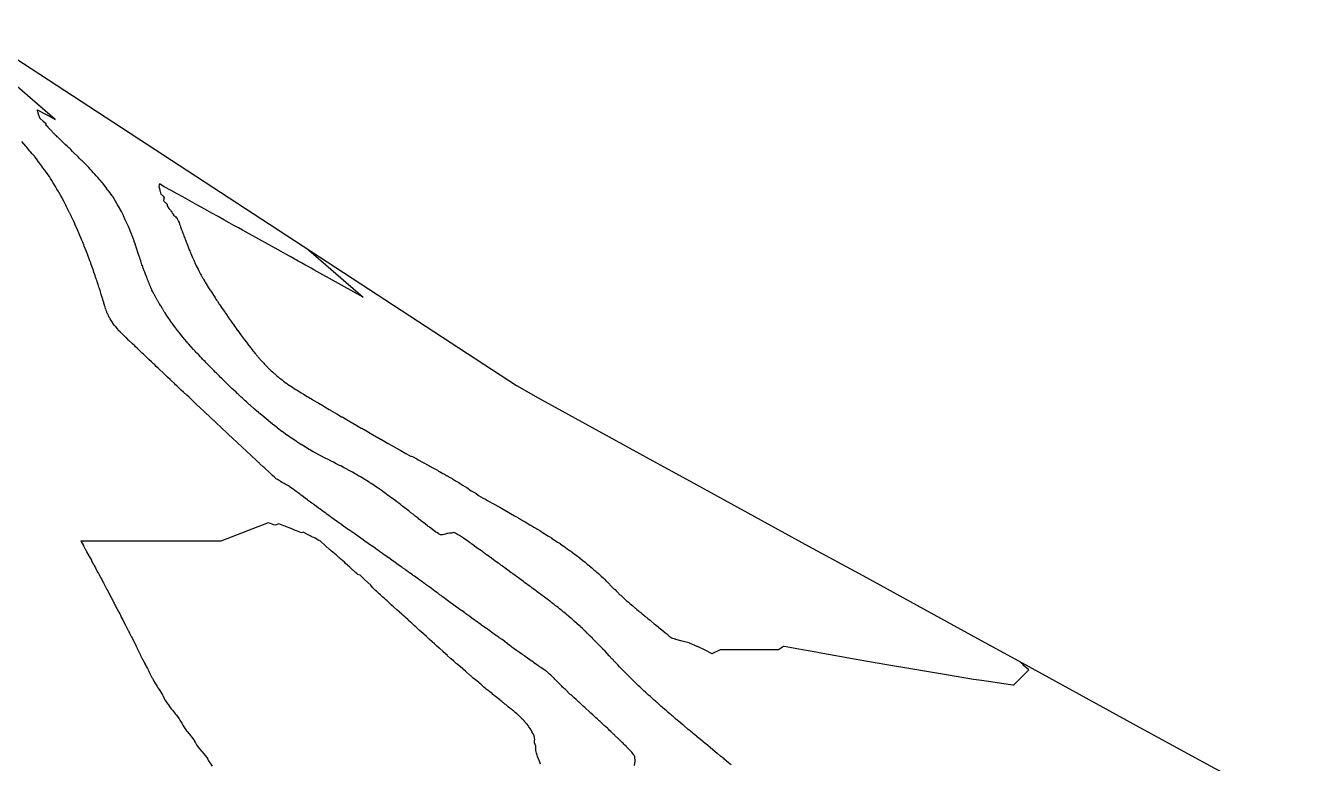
# Model space of a CAD drawing. Header units: metres. Extents: x 483462 to 484492, y 8428718 to 8429266.
# Drawn here: x 483573 to 483633.2, y 8429210.2 to 8429244.5 of the extents above; entities that cross this region are included whole.
import ezdxf

# ---------------------------------------------------------------- set-up
doc = ezdxf.new("R2010")
doc.units = ezdxf.units.M
for name, color, linetype in [('C-TINN-BNDY', 110, 'Continuous'), ('C-TOPO-MAJR', 9, 'Continuous'), ('C-TOPO-MINR', 8, 'Continuous')]:
    doc.layers.add(name, color=color, linetype=linetype)

msp = doc.modelspace()

# ---------------------------------------------------------------- linework, layer by layer
at = {"layer": 'C-TINN-BNDY', "color": 110, "linetype": 'Continuous', "lineweight": -3, "flags": 128}
msp.add_lwpolyline([(483570.195, 8429244.511), (483595.869, 8429227.753), (483596.878, 8429227.171), (483599.399, 8429225.791), (483601.92, 8429224.412), (483604.441, 8429223.032), (483606.962, 8429221.652), (483609.483, 8429220.272), (483612.004, 8429218.892), (483614.524, 8429217.512), (483617.045, 8429216.133), (483619.566, 8429214.753), (483622.087, 8429213.373), (483624.608, 8429211.993), (483627.129, 8429210.613), (483629.65, 8429209.234), (483632.171, 8429207.854), (483634.691, 8429206.474)], dxfattribs=at)
at = {"layer": 'C-TOPO-MAJR', "color": 9, "linetype": 'Continuous', "lineweight": -3, "elevation": 1210, "flags": 128}
msp.add_lwpolyline([(483605.881, 8429210.073), (483605.756, 8429210.176), (483605.549, 8429210.346), (483605.542, 8429210.351), (483605.381, 8429210.483), (483605.235, 8429210.603), (483605.231, 8429210.606), (483605.227, 8429210.61), (483605.025, 8429210.775), (483605.015, 8429210.783), (483604.897, 8429210.882), (483604.784, 8429210.976), (483604.768, 8429210.99), (483604.587, 8429211.14), (483604.565, 8429211.158), (483604.542, 8429211.176), (483604.286, 8429211.388), (483604.257, 8429211.411), (483604.106, 8429211.537), (483604.074, 8429211.563), (483603.991, 8429211.633), (483603.958, 8429211.662), (483603.877, 8429211.73), (483603.842, 8429211.76), (483603.707, 8429211.874), (483603.666, 8429211.908), (483603.622, 8429211.945), (483603.424, 8429212.11), (483603.376, 8429212.15), (483603.266, 8429212.242), (483603.22, 8429212.281), (483603.168, 8429212.326), (483603.126, 8429212.363), (483603.075, 8429212.408), (483603.034, 8429212.445), (483602.945, 8429212.52), (483602.9, 8429212.56), (483602.849, 8429212.603), (483602.711, 8429212.72), (483602.657, 8429212.766), (483602.598, 8429212.817), (483602.515, 8429212.888), (483602.45, 8429212.947), (483602.403, 8429212.991), (483602.357, 8429213.034), (483602.29, 8429213.098), (483602.243, 8429213.139), (483602.182, 8429213.196), (483602.11, 8429213.259), (483602.03, 8429213.33), (483601.96, 8429213.392), (483601.877, 8429213.466), (483601.809, 8429213.529), (483601.718, 8429213.613), (483601.619, 8429213.707), (483601.557, 8429213.765), (483601.48, 8429213.84), (483601.446, 8429213.873), (483601.419, 8429213.899), (483601.337, 8429213.98), (483601.312, 8429214.005), (483601.238, 8429214.078), (483601.209, 8429214.107), (483601.12, 8429214.197), (483601.08, 8429214.237), (483600.989, 8429214.329), (483600.966, 8429214.352), (483600.886, 8429214.433), (483600.871, 8429214.449), (483600.779, 8429214.542), (483600.765, 8429214.557), (483600.69, 8429214.634), (483600.675, 8429214.65), (483600.587, 8429214.744), (483600.567, 8429214.765), (483600.477, 8429214.861), (483600.466, 8429214.872), (483600.458, 8429214.88), (483600.333, 8429215.011), (483600.327, 8429215.017), (483600.321, 8429215.024), (483600.196, 8429215.154), (483600.189, 8429215.162), (483600.096, 8429215.261), (483600.091, 8429215.267), (483599.997, 8429215.368), (483599.901, 8429215.469), (483599.895, 8429215.476), (483599.895, 8429215.476), (483599.79, 8429215.585), (483599.787, 8429215.587), (483599.675, 8429215.705), (483599.666, 8429215.714), (483599.543, 8429215.841), (483599.535, 8429215.849), (483599.53, 8429215.854), (483599.415, 8429215.967), (483599.409, 8429215.973), (483599.303, 8429216.077), (483599.294, 8429216.086), (483599.277, 8429216.103), (483599.172, 8429216.209), (483599.083, 8429216.298), (483599.061, 8429216.319), (483598.977, 8429216.398), (483598.943, 8429216.43), (483598.859, 8429216.507), (483598.832, 8429216.532), (483598.718, 8429216.637), (483598.7, 8429216.653), (483598.579, 8429216.761), (483598.56, 8429216.779), (483598.533, 8429216.802), (483598.445, 8429216.877), (483598.4, 8429216.916), (483598.314, 8429216.989), (483598.281, 8429217.017), (483598.201, 8429217.085), (483598.172, 8429217.109), (483598.08, 8429217.188), (483598.049, 8429217.213), (483597.987, 8429217.265), (483597.94, 8429217.303), (483597.877, 8429217.354), (483597.812, 8429217.405), (483597.752, 8429217.452), (483597.697, 8429217.493), (483597.631, 8429217.542), (483597.577, 8429217.582), (483597.52, 8429217.628), (483597.468, 8429217.666), (483597.428, 8429217.698), (483597.346, 8429217.765), (483597.304, 8429217.798), (483597.247, 8429217.843), (483597.172, 8429217.897), (483597.12, 8429217.935), (483597.068, 8429217.971), (483596.991, 8429218.027), (483596.945, 8429218.062), (483596.899, 8429218.097), (483596.835, 8429218.146), (483596.789, 8429218.182), (483596.74, 8429218.217), (483596.688, 8429218.257), (483596.605, 8429218.317), (483596.549, 8429218.357), (483596.46, 8429218.423), (483596.407, 8429218.46), (483596.352, 8429218.501), (483596.251, 8429218.575), (483596.195, 8429218.616), (483596.087, 8429218.696), (483596.032, 8429218.737), (483595.968, 8429218.784), (483595.913, 8429218.824), (483595.859, 8429218.865), (483595.803, 8429218.906), (483595.701, 8429218.98), (483595.666, 8429219.006), (483595.632, 8429219.031), (483595.459, 8429219.158), (483595.43, 8429219.179), (483595.324, 8429219.257), (483595.286, 8429219.284), (483595.228, 8429219.327), (483595.198, 8429219.348), (483595.144, 8429219.387), (483595.097, 8429219.421), (483595.073, 8429219.438), (483595.026, 8429219.472), (483595.003, 8429219.489), (483594.883, 8429219.575), (483594.863, 8429219.59), (483594.646, 8429219.747), (483594.625, 8429219.763), (483594.611, 8429219.772), (483594.488, 8429219.861), (483594.478, 8429219.869), (483594.44, 8429219.896), (483594.431, 8429219.903), (483594.393, 8429219.93), (483594.346, 8429219.966), (483594.336, 8429219.974), (483594.284, 8429220.014), (483594.16, 8429220.102), (483594.152, 8429220.108), (483594.14, 8429220.116), (483593.921, 8429220.272), (483593.915, 8429220.276), (483593.788, 8429220.366), (483593.786, 8429220.367), (483593.739, 8429220.404), (483593.69, 8429220.442), (483593.69, 8429220.443), (483593.671, 8429220.455), (483593.587, 8429220.512), (483593.412, 8429220.629), (483593.406, 8429220.634), (483593.31, 8429220.698), (483593.303, 8429220.702), (483593.264, 8429220.73), (483593.225, 8429220.757), (483593.13, 8429220.81), (483593.119, 8429220.816), (483593.028, 8429220.866), (483593.018, 8429220.871), (483592.958, 8429220.899), (483592.898, 8429220.895), (483592.847, 8429220.874), (483592.838, 8429220.874), (483592.768, 8429220.869), (483592.759, 8429220.868), (483592.688, 8429220.863), (483592.629, 8429220.859), (483592.622, 8429220.856), (483592.566, 8429220.833), (483592.498, 8429220.806), (483592.492, 8429220.804), (483592.421, 8429220.796), (483592.414, 8429220.795), (483592.342, 8429220.794), (483592.335, 8429220.794), (483592.328, 8429220.798), (483592.243, 8429220.845), (483592.234, 8429220.851), (483592.164, 8429220.896), (483592.115, 8429220.922), (483592.106, 8429220.929), (483591.972, 8429221.03), (483591.955, 8429221.043), (483591.821, 8429221.145), (483591.799, 8429221.162), (483591.763, 8429221.189), (483591.727, 8429221.215), (483591.638, 8429221.286), (483591.61, 8429221.307), (483591.454, 8429221.431), (483591.417, 8429221.46), (483591.329, 8429221.53), (483591.285, 8429221.565), (483591.242, 8429221.599), (483591.2, 8429221.632), (483591.154, 8429221.67), (483591.104, 8429221.709), (483591.052, 8429221.751), (483590.955, 8429221.826), (483590.892, 8429221.875), (483590.732, 8429222.001), (483590.658, 8429222.058), (483590.565, 8429222.13), (483590.518, 8429222.166), (483590.472, 8429222.201), (483590.388, 8429222.266), (483590.294, 8429222.336), (483590.2, 8429222.406), (483590.048, 8429222.52), (483589.963, 8429222.584), (483589.854, 8429222.664), (483589.811, 8429222.694), (483589.77, 8429222.722), (483589.645, 8429222.811), (483589.562, 8429222.869), (483589.431, 8429222.961), (483589.299, 8429223.052), (483589.227, 8429223.102), (483589.1, 8429223.187), (483589.068, 8429223.207), (483589.037, 8429223.226), (483589.003, 8429223.244), (483588.882, 8429223.322), (483588.849, 8429223.34), (483588.807, 8429223.367), (483588.684, 8429223.443), (483588.61, 8429223.49), (483588.485, 8429223.564), (483588.417, 8429223.606), (483588.356, 8429223.64), (483588.232, 8429223.711), (483588.176, 8429223.741), (483588.052, 8429223.809), (483588.022, 8429223.825), (483587.996, 8429223.839), (483587.868, 8429223.907), (483587.843, 8429223.92), (483587.809, 8429223.937), (483587.682, 8429224.004), (483587.631, 8429224.029), (483587.505, 8429224.093), (483587.475, 8429224.109), (483587.34, 8429224.177), (483587.318, 8429224.188), (483587.296, 8429224.2), (483587.159, 8429224.269), (483587.133, 8429224.282), (483587.093, 8429224.303), (483586.959, 8429224.37), (483586.935, 8429224.382), (483586.792, 8429224.456), (483586.774, 8429224.466), (483586.756, 8429224.476), (483586.607, 8429224.555), (483586.586, 8429224.566), (483586.434, 8429224.649), (483586.405, 8429224.664), (483586.244, 8429224.755), (483586.227, 8429224.764), (483586.214, 8429224.772), (483586.042, 8429224.873), (483586.032, 8429224.88), (483586.02, 8429224.887), (483585.84, 8429224.997), (483585.825, 8429225.007), (483585.633, 8429225.13), (483585.622, 8429225.136), (483585.414, 8429225.277), (483585.407, 8429225.281), (483585.401, 8429225.285), (483585.181, 8429225.44), (483585.181, 8429225.44), (483585.179, 8429225.441), (483584.957, 8429225.603), (483584.952, 8429225.606), (483584.95, 8429225.608), (483584.947, 8429225.61), (483584.741, 8429225.767), (483584.732, 8429225.773), (483584.546, 8429225.92), (483584.526, 8429225.936), (483584.512, 8429225.947), (483584.323, 8429226.1), (483584.311, 8429226.109), (483584.3, 8429226.119), (483584.117, 8429226.271), (483584.094, 8429226.289), (483583.925, 8429226.433), (483583.883, 8429226.469), (483583.854, 8429226.494), (483583.684, 8429226.641), (483583.661, 8429226.661), (483583.638, 8429226.682), (483583.478, 8429226.823), (483583.441, 8429226.857), (483583.297, 8429226.987), (483583.233, 8429227.045), (483583.094, 8429227.172), (483583.047, 8429227.214), (483583.013, 8429227.246), (483582.883, 8429227.367), (483582.847, 8429227.401), (483582.805, 8429227.441), (483582.689, 8429227.551), (483582.615, 8429227.62), (483582.506, 8429227.725), (483582.426, 8429227.801), (483582.344, 8429227.881), (483582.245, 8429227.978), (483582.161, 8429228.061), (483582.073, 8429228.147), (483582.02, 8429228.2), (483581.941, 8429228.279), (483581.891, 8429228.328), (483581.839, 8429228.378), (483581.768, 8429228.45), (483581.702, 8429228.518), (483581.598, 8429228.625), (483581.537, 8429228.687), (483581.468, 8429228.758), (483581.415, 8429228.813), (483581.362, 8429228.866), (483581.306, 8429228.921), (483581.261, 8429228.969), (483581.194, 8429229.041), (483581.155, 8429229.083), (483581.051, 8429229.193), (483580.985, 8429229.264), (483580.955, 8429229.297), (483580.905, 8429229.348), (483580.854, 8429229.401), (483580.83, 8429229.427), (483580.723, 8429229.547), (483580.703, 8429229.569), (483580.6, 8429229.685), (483580.583, 8429229.704), (483580.546, 8429229.745), (483580.508, 8429229.786), (483580.492, 8429229.806), (483580.418, 8429229.896), (483580.403, 8429229.915), (483580.27, 8429230.077), (483580.261, 8429230.089), (483580.182, 8429230.186), (483580.138, 8429230.239), (483580.094, 8429230.293), (483580.091, 8429230.297), (483580.021, 8429230.393), (483580.02, 8429230.394), (483579.995, 8429230.427), (483579.9, 8429230.558), (483579.897, 8429230.561), (483579.83, 8429230.653), (483579.826, 8429230.658), (483579.79, 8429230.707), (483579.754, 8429230.755), (483579.749, 8429230.762), (483579.648, 8429230.914), (483579.641, 8429230.925), (483579.634, 8429230.935), (483579.537, 8429231.081), (483579.528, 8429231.093), (483579.501, 8429231.134), (483579.474, 8429231.175), (483579.465, 8429231.189), (483579.389, 8429231.312), (483579.378, 8429231.331), (483579.368, 8429231.348), (483579.295, 8429231.467), (483579.285, 8429231.484), (483579.244, 8429231.55), (483579.232, 8429231.57), (483579.176, 8429231.668), (483579.164, 8429231.69), (483579.152, 8429231.711), (483579.098, 8429231.805), (483579.086, 8429231.826), (483579.056, 8429231.879), (483579.044, 8429231.9), (483579.018, 8429231.951), (483579.006, 8429231.974), (483578.994, 8429231.997), (483578.949, 8429232.084), (483578.933, 8429232.114), (483578.891, 8429232.197), (483578.876, 8429232.226), (483578.867, 8429232.248), (483578.851, 8429232.285), (483578.841, 8429232.308), (483578.814, 8429232.372), (483578.803, 8429232.399), (483578.791, 8429232.426), (483578.764, 8429232.488), (483578.755, 8429232.514), (483578.741, 8429232.549), (483578.732, 8429232.575), (483578.709, 8429232.634), (483578.698, 8429232.664), (483578.685, 8429232.697), (483578.663, 8429232.755), (483578.649, 8429232.79), (483578.632, 8429232.83), (483578.617, 8429232.869), (483578.59, 8429232.936), (483578.572, 8429232.98), (483578.552, 8429233.028), (483578.527, 8429233.092), (483578.51, 8429233.138), (483578.496, 8429233.177), (483578.48, 8429233.224), (483578.46, 8429233.278), (483578.442, 8429233.327), (483578.423, 8429233.379), (483578.404, 8429233.432), (483578.38, 8429233.506), (483578.372, 8429233.53), (483578.365, 8429233.555), (483578.337, 8429233.643), (483578.318, 8429233.701), (483578.294, 8429233.777), (483578.269, 8429233.855), (483578.251, 8429233.91), (483578.214, 8429234.019), (483578.207, 8429234.041), (483578.199, 8429234.063), (483578.156, 8429234.191), (483578.149, 8429234.213), (483578.137, 8429234.25), (483578.102, 8429234.354), (483578.064, 8429234.464), (483578.054, 8429234.495), (483578.008, 8429234.614), (483577.998, 8429234.642), (483577.944, 8429234.779), (483577.935, 8429234.801), (483577.874, 8429234.962), (483577.871, 8429234.971), (483577.868, 8429234.979), (483577.798, 8429235.154), (483577.796, 8429235.158), (483577.793, 8429235.165), (483577.723, 8429235.318), (483577.721, 8429235.322), (483577.677, 8429235.413), (483577.647, 8429235.476), (483577.646, 8429235.478), (483577.564, 8429235.66), (483577.557, 8429235.673), (483577.471, 8429235.853), (483577.464, 8429235.867), (483577.382, 8429236.012), (483577.376, 8429236.021), (483577.37, 8429236.031), (483577.287, 8429236.168), (483577.274, 8429236.192), (483577.214, 8429236.297), (483577.186, 8429236.346), (483577.122, 8429236.457), (483577.064, 8429236.551), (483577.043, 8429236.587), (483576.963, 8429236.696), (483576.949, 8429236.714), (483576.935, 8429236.733), (483576.854, 8429236.836), (483576.825, 8429236.875), (483576.74, 8429236.99), (483576.684, 8429237.064), (483576.597, 8429237.177), (483576.558, 8429237.228), (483576.475, 8429237.322), (483576.45, 8429237.351), (483576.369, 8429237.439), (483576.341, 8429237.469), (483576.288, 8429237.529), (483576.23, 8429237.595), (483576.171, 8429237.661), (483576.072, 8429237.771), (483576.017, 8429237.831), (483575.953, 8429237.903), (483575.881, 8429237.977), (483575.843, 8429238.016), (483575.775, 8429238.083), (483575.737, 8429238.12), (483575.699, 8429238.157), (483575.637, 8429238.215), (483575.598, 8429238.253), (483575.517, 8429238.335), (483575.459, 8429238.39), (483575.415, 8429238.435), (483575.27, 8429238.582), (483575.225, 8429238.628), (483575.19, 8429238.663), (483575.102, 8429238.753), (483575.063, 8429238.789), (483575.023, 8429238.826), (483574.982, 8429238.864), (483574.945, 8429238.897), (483574.851, 8429238.987), (483574.82, 8429239.017), (483574.649, 8429239.18), (483574.617, 8429239.211), (483574.597, 8429239.23), (483574.499, 8429239.325), (483574.478, 8429239.344), (483574.442, 8429239.378), (483574.427, 8429239.392), (483574.396, 8429239.421), (483574.367, 8429239.453), (483574.36, 8429239.46), (483574.354, 8429239.467), (483574.263, 8429239.56), (483574.239, 8429239.582), (483574.065, 8429239.76), (483574.048, 8429239.777), (483574.047, 8429239.787), (483573.949, 8429239.887), (483573.96, 8429239.935), (483573.962, 8429239.94), (483573.963, 8429239.945), (483573.955, 8429239.951), (483573.84, 8429240.039), (483573.832, 8429240.046), (483573.664, 8429240.215), (483573.662, 8429240.219), (483573.662, 8429240.222), (483573.6, 8429240.381), (483573.6, 8429240.381), (483573.6, 8429240.381), (483573.596, 8429240.4), (483573.574, 8429240.504), (483573.572, 8429240.507), (483573.559, 8429240.571), (483573.559, 8429240.573), (483573.553, 8429240.596), (483573.553, 8429240.599), (483573.554, 8429240.6), (483573.554, 8429240.603), (483573.554, 8429240.603), (483573.554, 8429240.604), (483573.554, 8429240.604), (483573.873, 8429240.427), (483573.968, 8429240.374), (483573.969, 8429240.374), (483574.376, 8429240.148), (483572.037, 8429242.174)], dxfattribs=at)
at = {"layer": 'C-TOPO-MINR', "color": 8, "linetype": 'Continuous', "lineweight": -3, "flags": 128}
for points, elevation in [([(483601.374, 8429210.054), (483601.396, 8429210.244), (483601.397, 8429210.255), (483601.391, 8429210.456), (483601.391, 8429210.457), (483601.391, 8429210.458), (483601.363, 8429210.503), (483601.325, 8429210.564), (483601.324, 8429210.565), (483601.24, 8429210.662), (483601.239, 8429210.666), (483601.141, 8429210.77), (483601.135, 8429210.776), (483601.001, 8429210.912), (483600.992, 8429210.921), (483600.99, 8429210.925), (483600.922, 8429210.994), (483600.918, 8429210.998), (483600.878, 8429211.042), (483600.873, 8429211.048), (483600.836, 8429211.085), (483600.794, 8429211.126), (483600.784, 8429211.136), (483600.675, 8429211.24), (483600.66, 8429211.255), (483600.647, 8429211.268), (483600.457, 8429211.449), (483600.433, 8429211.472), (483600.41, 8429211.494), (483600.299, 8429211.6), (483600.267, 8429211.63), (483600.212, 8429211.682), (483600.158, 8429211.732), (483600.122, 8429211.766), (483600.013, 8429211.868), (483599.98, 8429211.897), (483599.806, 8429212.059), (483599.766, 8429212.097), (483599.727, 8429212.132), (483599.627, 8429212.224), (483599.575, 8429212.273), (483599.527, 8429212.317), (483599.48, 8429212.36), (483599.423, 8429212.412), (483599.335, 8429212.492), (483599.288, 8429212.534), (483599.237, 8429212.581), (483599.1, 8429212.706), (483599.052, 8429212.75), (483598.977, 8429212.818), (483598.916, 8429212.874), (483598.882, 8429212.905), (483598.818, 8429212.963), (483598.784, 8429212.994), (483598.728, 8429213.045), (483598.647, 8429213.118), (483598.558, 8429213.199), (483598.494, 8429213.257), (483598.445, 8429213.302), (483598.399, 8429213.344), (483598.38, 8429213.361), (483598.333, 8429213.406), (483598.316, 8429213.422), (483598.272, 8429213.466), (483598.257, 8429213.481), (483598.242, 8429213.496), (483598.198, 8429213.54), (483598.154, 8429213.58), (483598.107, 8429213.624), (483598.067, 8429213.661), (483598.021, 8429213.703), (483597.98, 8429213.745), (483597.957, 8429213.768), (483597.916, 8429213.811), (483597.885, 8429213.843), (483597.842, 8429213.888), (483597.801, 8429213.93), (483597.772, 8429213.959), (483597.734, 8429213.998), (483597.718, 8429214.014), (483597.68, 8429214.052), (483597.66, 8429214.074), (483597.624, 8429214.112), (483597.589, 8429214.148), (483597.57, 8429214.169), (483597.537, 8429214.199), (483597.525, 8429214.21), (483597.492, 8429214.24), (483597.467, 8429214.262), (483597.418, 8429214.307), (483597.367, 8429214.352), (483597.345, 8429214.372), (483597.31, 8429214.399), (483597.3, 8429214.406), (483597.264, 8429214.433), (483597.196, 8429214.482), (483597.167, 8429214.503), (483597.101, 8429214.551), (483597.074, 8429214.57), (483597.012, 8429214.609), (483596.974, 8429214.634), (483596.966, 8429214.639), (483596.925, 8429214.666), (483596.916, 8429214.673), (483596.873, 8429214.705), (483596.827, 8429214.739), (483596.808, 8429214.752), (483596.687, 8429214.835), (483596.658, 8429214.855), (483596.503, 8429214.962), (483596.489, 8429214.972), (483596.392, 8429215.045), (483596.387, 8429215.049), (483596.382, 8429215.052), (483596.283, 8429215.127), (483596.272, 8429215.134), (483596.17, 8429215.204), (483596.017, 8429215.306), (483596.007, 8429215.313), (483595.871, 8429215.407), (483595.76, 8429215.489), (483595.719, 8429215.52), (483595.718, 8429215.52), (483595.569, 8429215.635), (483595.461, 8429215.717), (483595.452, 8429215.724), (483595.336, 8429215.812), (483595.322, 8429215.823), (483595.2, 8429215.913), (483595.073, 8429216), (483595.059, 8429216.01), (483594.925, 8429216.099), (483594.912, 8429216.108), (483594.898, 8429216.118), (483594.767, 8429216.208), (483594.742, 8429216.227), (483594.625, 8429216.314), (483594.519, 8429216.395), (483594.47, 8429216.433), (483594.358, 8429216.515), (483594.249, 8429216.591), (483594.211, 8429216.619), (483594.107, 8429216.688), (483594.082, 8429216.705), (483594.056, 8429216.723), (483593.95, 8429216.796), (483593.902, 8429216.832), (483593.794, 8429216.911), (483593.694, 8429216.988), (483593.608, 8429217.053), (483593.519, 8429217.119), (483593.463, 8429217.161), (483593.335, 8429217.25), (483593.301, 8429217.273), (483593.21, 8429217.335), (483593.182, 8429217.354), (483593.163, 8429217.367), (483593.101, 8429217.409), (483593.082, 8429217.423), (483593.022, 8429217.465), (483592.956, 8429217.514), (483592.885, 8429217.567), (483592.785, 8429217.642), (483592.657, 8429217.737), (483592.596, 8429217.782), (483592.521, 8429217.839), (483592.473, 8429217.874), (483592.432, 8429217.904), (483592.411, 8429217.919), (483592.391, 8429217.934), (483592.356, 8429217.961), (483592.322, 8429217.987), (483592.289, 8429218.012), (483592.257, 8429218.037), (483592.226, 8429218.06), (483592.148, 8429218.118), (483592.118, 8429218.141), (483592.071, 8429218.176), (483591.919, 8429218.287), (483591.843, 8429218.343), (483591.798, 8429218.376), (483591.711, 8429218.44), (483591.681, 8429218.462), (483591.653, 8429218.483), (483591.611, 8429218.514), (483591.583, 8429218.534), (483591.542, 8429218.563), (483591.518, 8429218.58), (483591.486, 8429218.603), (483591.466, 8429218.616), (483591.367, 8429218.687), (483591.348, 8429218.7), (483591.311, 8429218.727), (483591.12, 8429218.864), (483591.06, 8429218.907), (483591.027, 8429218.931), (483590.918, 8429219.009), (483590.903, 8429219.02), (483590.887, 8429219.03), (483590.85, 8429219.056), (483590.832, 8429219.069), (483590.783, 8429219.103), (483590.764, 8429219.117), (483590.707, 8429219.159), (483590.688, 8429219.174), (483590.667, 8429219.189), (483590.561, 8429219.264), (483590.54, 8429219.279), (483590.505, 8429219.303), (483590.304, 8429219.445), (483590.277, 8429219.464), (483590.152, 8429219.552), (483590.126, 8429219.572), (483590.069, 8429219.615), (483590.01, 8429219.659), (483589.988, 8429219.676), (483589.873, 8429219.756), (483589.849, 8429219.772), (483589.645, 8429219.913), (483589.625, 8429219.927), (483589.491, 8429220.021), (483589.48, 8429220.029), (483589.396, 8429220.092), (483589.387, 8429220.099), (483589.302, 8429220.163), (483589.295, 8429220.168), (483589.172, 8429220.253), (483589.165, 8429220.258), (483588.966, 8429220.393), (483588.964, 8429220.395), (483588.848, 8429220.475), (483588.827, 8429220.489), (483588.827, 8429220.49), (483588.725, 8429220.566), (483588.627, 8429220.639), (483588.62, 8429220.644), (483588.519, 8429220.714), (483588.509, 8429220.72), (483588.355, 8429220.825), (483588.342, 8429220.834), (483588.196, 8429220.934), (483588.068, 8429221.022), (483588.049, 8429221.035), (483587.928, 8429221.118), (483587.906, 8429221.133), (483587.825, 8429221.189), (483587.739, 8429221.254), (483587.714, 8429221.271), (483587.629, 8429221.335), (483587.603, 8429221.352), (483587.47, 8429221.447), (483587.442, 8429221.466), (483587.319, 8429221.553), (483587.287, 8429221.575), (483587.215, 8429221.628), (483587.176, 8429221.657), (483587.105, 8429221.709), (483587.034, 8429221.761), (483586.985, 8429221.797), (483586.872, 8429221.879), (483586.818, 8429221.918), (483586.708, 8429221.998), (483586.652, 8429222.039), (483586.548, 8429222.117), (483586.451, 8429222.189), (483586.393, 8429222.232), (483586.341, 8429222.271), (483586.282, 8429222.315), (483586.236, 8429222.349), (483586.19, 8429222.382), (483586.129, 8429222.428), (483586.026, 8429222.506), (483585.964, 8429222.553), (483585.872, 8429222.621), (483585.815, 8429222.665), (483585.79, 8429222.682), (483585.766, 8429222.699), (483585.697, 8429222.75), (483585.608, 8429222.817), (483585.541, 8429222.867), (483585.471, 8429222.92), (483585.427, 8429222.946), (483585.388, 8429222.974), (483585.333, 8429223.014), (483585.296, 8429223.041), (483585.246, 8429223.076), (483585.212, 8429223.093), (483585.162, 8429223.124), (483585.13, 8429223.142), (483585.099, 8429223.16), (483585.052, 8429223.187), (483585.021, 8429223.203), (483584.98, 8429223.224), (483584.957, 8429223.236), (483584.915, 8429223.257), (483584.889, 8429223.271), (483584.86, 8429223.29), (483584.813, 8429223.319), (483584.786, 8429223.336), (483584.733, 8429223.372), (483584.699, 8429223.395), (483584.636, 8429223.449), (483584.599, 8429223.482), (483584.511, 8429223.563), (483584.475, 8429223.595), (483584.459, 8429223.609), (483584.442, 8429223.623), (483584.352, 8429223.707), (483584.314, 8429223.741), (483584.172, 8429223.873), (483584.111, 8429223.93), (483584.073, 8429223.965), (483583.918, 8429224.108), (483583.896, 8429224.128), (483583.874, 8429224.148), (483583.746, 8429224.268), (483583.708, 8429224.303), (483583.55, 8429224.45), (483583.497, 8429224.5), (483583.319, 8429224.666), (483583.291, 8429224.692), (483583.101, 8429224.869), (483583.088, 8429224.881), (483583.076, 8429224.893), (483582.872, 8429225.083), (483582.857, 8429225.097), (483582.629, 8429225.312), (483582.62, 8429225.32), (483582.469, 8429225.461), (483582.376, 8429225.549), (483582.372, 8429225.552), (483582.127, 8429225.782), (483582.122, 8429225.787), (483582.117, 8429225.792), (483582.11, 8429225.798), (483581.877, 8429226.017), (483581.864, 8429226.028), (483581.848, 8429226.044), (483581.627, 8429226.251), (483581.587, 8429226.289), (483581.374, 8429226.489), (483581.322, 8429226.539), (483581.115, 8429226.733), (483581.077, 8429226.768), (483581.046, 8429226.797), (483581.014, 8429226.828), (483580.818, 8429227.012), (483580.773, 8429227.055), (483580.6, 8429227.217), (483580.512, 8429227.3), (483580.355, 8429227.448), (483580.256, 8429227.542), (483580.192, 8429227.602), (483580.047, 8429227.739), (483579.992, 8429227.79), (483579.935, 8429227.844), (483579.803, 8429227.969), (483579.732, 8429228.035), (483579.616, 8429228.145), (483579.491, 8429228.263), (483579.39, 8429228.358), (483579.257, 8429228.484), (483579.175, 8429228.562), (483579.091, 8429228.642), (483579.019, 8429228.709), (483578.945, 8429228.779), (483578.872, 8429228.848), (483578.748, 8429228.966), (483578.685, 8429229.026), (483578.489, 8429229.212), (483578.439, 8429229.259), (483578.311, 8429229.381), (483578.274, 8429229.416), (483578.2, 8429229.486), (483578.123, 8429229.559), (483578.084, 8429229.595), (483577.983, 8429229.693), (483577.952, 8429229.722), (483577.795, 8429229.872), (483577.681, 8429229.982), (483577.668, 8429229.995), (483577.569, 8429230.093), (483577.559, 8429230.102), (483577.48, 8429230.181), (483577.474, 8429230.187), (483577.412, 8429230.246), (483577.349, 8429230.306), (483577.346, 8429230.31), (483577.266, 8429230.41), (483577.237, 8429230.447), (483577.199, 8429230.497), (483577.198, 8429230.498), (483577.144, 8429230.551), (483577.143, 8429230.552), (483577.089, 8429230.632), (483577.087, 8429230.634), (483577.086, 8429230.636), (483577.033, 8429230.716), (483577.03, 8429230.72), (483576.984, 8429230.783), (483576.981, 8429230.787), (483576.943, 8429230.852), (483576.94, 8429230.857), (483576.905, 8429230.918), (483576.901, 8429230.925), (483576.879, 8429230.967), (483576.877, 8429230.972), (483576.847, 8429231.033), (483576.845, 8429231.039), (483576.842, 8429231.044), (483576.813, 8429231.107), (483576.81, 8429231.114), (483576.789, 8429231.177), (483576.785, 8429231.191), (483576.762, 8429231.247), (483576.759, 8429231.255), (483576.734, 8429231.321), (483576.73, 8429231.329), (483576.727, 8429231.338), (483576.706, 8429231.404), (483576.703, 8429231.415), (483576.685, 8429231.474), (483576.679, 8429231.496), (483576.664, 8429231.544), (483576.65, 8429231.591), (483576.641, 8429231.623), (483576.603, 8429231.747), (483576.594, 8429231.778), (483576.585, 8429231.809), (483576.546, 8429231.939), (483576.53, 8429231.988), (483576.51, 8429232.051), (483576.491, 8429232.111), (483576.469, 8429232.181), (483576.441, 8429232.268), (483576.421, 8429232.331), (483576.378, 8429232.466), (483576.356, 8429232.535), (483576.329, 8429232.619), (483576.308, 8429232.68), (483576.287, 8429232.743), (483576.266, 8429232.802), (483576.24, 8429232.877), (483576.211, 8429232.961), (483576.183, 8429233.04), (483576.158, 8429233.114), (483576.116, 8429233.236), (483576.09, 8429233.31), (483576.064, 8429233.385), (483576.036, 8429233.466), (483575.998, 8429233.566), (483575.98, 8429233.614), (483575.962, 8429233.659), (483575.917, 8429233.775), (483575.898, 8429233.826), (483575.852, 8429233.945), (483575.823, 8429234.021), (483575.781, 8429234.132), (483575.738, 8429234.246), (483575.713, 8429234.308), (483575.666, 8429234.429), (483575.61, 8429234.561), (483575.59, 8429234.609), (483575.531, 8429234.743), (483575.464, 8429234.894), (483575.451, 8429234.924), (483575.382, 8429235.087), (483575.377, 8429235.099), (483575.302, 8429235.273), (483575.301, 8429235.277), (483575.299, 8429235.281), (483575.231, 8429235.434), (483575.221, 8429235.455), (483575.22, 8429235.456), (483575.142, 8429235.617), (483575.14, 8429235.622), (483575.138, 8429235.627), (483575.061, 8429235.776), (483575.053, 8429235.792), (483574.976, 8429235.946), (483574.899, 8429236.101), (483574.874, 8429236.151), (483574.797, 8429236.309), (483574.724, 8429236.449), (483574.701, 8429236.495), (483574.631, 8429236.617), (483574.615, 8429236.645), (483574.547, 8429236.755), (483574.529, 8429236.785), (483574.462, 8429236.895), (483574.425, 8429236.958), (483574.357, 8429237.074), (483574.288, 8429237.191), (483574.222, 8429237.304), (483574.16, 8429237.403), (483574.109, 8429237.487), (483574.052, 8429237.569), (483574.02, 8429237.614), (483573.965, 8429237.687), (483573.93, 8429237.733), (483573.875, 8429237.805), (483573.811, 8429237.894), (483573.758, 8429237.967), (483573.707, 8429238.037), (483573.593, 8429238.194), (483573.542, 8429238.261), (483573.459, 8429238.373), (483573.41, 8429238.433), (483573.354, 8429238.499), (483573.308, 8429238.553), (483573.25, 8429238.621), (483573.205, 8429238.673), (483573.095, 8429238.803), (483573.053, 8429238.853), (483573.013, 8429238.901), (483572.826, 8429239.122)], 1208), ([(483586.19, 8429234.071), (483588.73, 8429231.87), (483588.595, 8429231.945), (483588.582, 8429231.952), (483586.428, 8429233.148), (483586.3, 8429233.219), (483586.163, 8429233.295), (483586.018, 8429233.376), (483585.863, 8429233.462), (483585.698, 8429233.553), (483585.521, 8429233.651), (483585.332, 8429233.757), (483585.128, 8429233.87), (483584.909, 8429233.991), (483583.283, 8429234.894), (483583.106, 8429234.992), (483582.915, 8429235.098), (483582.708, 8429235.213), (483582.483, 8429235.338), (483582.238, 8429235.474), (483581.97, 8429235.623), (483581.674, 8429235.787), (483581.348, 8429235.968), (483580.986, 8429236.17), (483580.323, 8429236.538), (483580.068, 8429236.679), (483579.783, 8429236.837), (483579.464, 8429237.014), (483579.235, 8429237.141), (483579.235, 8429237.14), (483579.235, 8429237.136), (483579.235, 8429237.134), (483579.229, 8429237.113), (483579.229, 8429237.112), (483579.229, 8429237.107), (483579.228, 8429237.104), (483579.224, 8429237.079), (483579.211, 8429237.02), (483579.218, 8429236.984), (483579.233, 8429236.924), (483579.256, 8429236.827), (483579.27, 8429236.788), (483579.304, 8429236.675), (483579.335, 8429236.645), (483579.357, 8429236.628), (483579.414, 8429236.575), (483579.456, 8429236.498), (483579.443, 8429236.451), (483579.43, 8429236.377), (483579.427, 8429236.367), (483579.449, 8429236.342), (483579.511, 8429236.286), (483579.531, 8429236.263), (483579.597, 8429236.203), (483579.602, 8429236.151), (483579.603, 8429236.142), (483579.608, 8429236.089), (483579.622, 8429236.073), (483579.677, 8429236.007), (483579.735, 8429235.939), (483579.746, 8429235.927), (483579.776, 8429235.884), (483579.779, 8429235.879), (483579.809, 8429235.834), (483579.844, 8429235.77), (483579.849, 8429235.763), (483579.885, 8429235.699), (483579.889, 8429235.693), (483579.931, 8429235.66), (483579.934, 8429235.658), (483579.978, 8429235.625), (483579.979, 8429235.623), (483580.02, 8429235.585), (483580.058, 8429235.545), (483580.059, 8429235.543), (483580.083, 8429235.485), (483580.105, 8429235.429), (483580.105, 8429235.428), (483580.124, 8429235.393), (483580.151, 8429235.344), (483580.151, 8429235.344), (483580.151, 8429235.343), (483580.177, 8429235.27), (483580.178, 8429235.268), (483580.196, 8429235.211), (483580.197, 8429235.209), (483580.216, 8429235.15), (483580.218, 8429235.146), (483580.25, 8429235.059), (483580.252, 8429235.054), (483580.278, 8429234.986), (483580.28, 8429234.98), (483580.307, 8429234.91), (483580.31, 8429234.902), (483580.329, 8429234.852), (483580.332, 8429234.843), (483580.351, 8429234.793), (483580.376, 8429234.732), (483580.38, 8429234.721), (483580.407, 8429234.653), (483580.415, 8429234.632), (483580.443, 8429234.557), (483580.452, 8429234.533), (483580.482, 8429234.454), (483580.508, 8429234.384), (483580.515, 8429234.366), (483580.541, 8429234.298), (483580.557, 8429234.258), (483580.592, 8429234.17), (483580.628, 8429234.081), (483580.647, 8429234.033), (483580.675, 8429233.962), (483580.681, 8429233.948), (483580.686, 8429233.934), (483580.714, 8429233.865), (483580.729, 8429233.832), (483580.767, 8429233.745), (483580.795, 8429233.682), (483580.835, 8429233.592), (483580.853, 8429233.553), (483580.883, 8429233.484), (483580.892, 8429233.463), (483580.922, 8429233.397), (483580.932, 8429233.375), (483580.955, 8429233.331), (483580.993, 8429233.254), (483581.037, 8429233.17), (483581.077, 8429233.091), (483581.109, 8429233.028), (483581.136, 8429232.976), (483581.151, 8429232.946), (483581.183, 8429232.886), (483581.198, 8429232.856), (483581.216, 8429232.826), (483581.249, 8429232.769), (483581.268, 8429232.737), (483581.3, 8429232.683), (483581.355, 8429232.591), (483581.384, 8429232.542), (483581.444, 8429232.44), (483581.472, 8429232.394), (483581.5, 8429232.351), (483581.531, 8429232.301), (483581.559, 8429232.257), (483581.595, 8429232.201), (483581.641, 8429232.128), (483581.671, 8429232.082), (483581.752, 8429231.955), (483581.78, 8429231.913), (483581.832, 8429231.831), (483581.87, 8429231.775), (483581.897, 8429231.734), (483581.935, 8429231.677), (483582, 8429231.58), (483582.025, 8429231.543), (483582.047, 8429231.509), (483582.157, 8429231.345), (483582.176, 8429231.317), (483582.247, 8429231.213), (483582.294, 8429231.146), (483582.309, 8429231.124), (483582.357, 8429231.056), (483582.437, 8429230.941), (483582.449, 8429230.924), (483582.46, 8429230.908), (483582.593, 8429230.717), (483582.6, 8429230.707), (483582.683, 8429230.588), (483582.737, 8429230.515), (483582.739, 8429230.512), (483582.794, 8429230.44), (483582.817, 8429230.407), (483582.88, 8429230.32), (483582.883, 8429230.316), (483583.021, 8429230.123), (483583.029, 8429230.112), (483583.109, 8429230.002), (483583.156, 8429229.944), (483583.202, 8429229.887), (483583.215, 8429229.869), (483583.271, 8429229.793), (483583.287, 8429229.772), (483583.386, 8429229.639), (483583.404, 8429229.616), (483583.489, 8429229.503), (483583.507, 8429229.48), (483583.612, 8429229.349), (483583.632, 8429229.324), (483583.699, 8429229.241), (483583.738, 8429229.197), (483583.762, 8429229.168), (483583.8, 8429229.124), (483583.827, 8429229.093), (483583.908, 8429229), (483583.936, 8429228.968), (483584.011, 8429228.882), (483584.039, 8429228.851), (483584.069, 8429228.819), (483584.098, 8429228.788), (483584.139, 8429228.744), (483584.2, 8429228.679), (483584.257, 8429228.618), (483584.3, 8429228.573), (483584.326, 8429228.548), (483584.352, 8429228.524), (483584.397, 8429228.481), (483584.45, 8429228.43), (483584.498, 8429228.386), (483584.551, 8429228.336), (483584.579, 8429228.313), (483584.607, 8429228.29), (483584.663, 8429228.243), (483584.71, 8429228.203), (483584.774, 8429228.152), (483584.838, 8429228.098), (483584.888, 8429228.059), (483584.964, 8429228), (483585.022, 8429227.956), (483585.081, 8429227.911), (483585.145, 8429227.864), (483585.175, 8429227.841), (483585.206, 8429227.818), (483585.277, 8429227.77), (483585.354, 8429227.719), (483585.435, 8429227.667), (483585.508, 8429227.62), (483585.596, 8429227.565), (483585.621, 8429227.548), (483585.647, 8429227.531), (483585.773, 8429227.454), (483585.835, 8429227.416), (483585.942, 8429227.352), (483586.117, 8429227.246), (483586.179, 8429227.21), (483586.373, 8429227.094), (483586.405, 8429227.074), (483586.435, 8429227.056), (483586.594, 8429226.962), (483586.659, 8429226.924), (483586.845, 8429226.814), (483586.943, 8429226.757), (483587.148, 8429226.637), (483587.202, 8429226.605), (483587.229, 8429226.589), (483587.447, 8429226.462), (483587.471, 8429226.448), (483587.496, 8429226.433), (483587.726, 8429226.3), (483587.75, 8429226.286), (483587.777, 8429226.27), (483588.023, 8429226.127), (483588.063, 8429226.104), (483588.327, 8429225.951), (483588.357, 8429225.934), (483588.642, 8429225.769), (483588.654, 8429225.762), (483588.662, 8429225.757), (483588.96, 8429225.586), (483588.964, 8429225.583), (483588.97, 8429225.58), (483589.246, 8429225.421), (483589.27, 8429225.407), (483589.271, 8429225.407), (483589.561, 8429225.24), (483589.572, 8429225.233), (483589.578, 8429225.23), (483589.863, 8429225.066), (483589.87, 8429225.063), (483589.876, 8429225.063), (483589.893, 8429225.054), (483590.171, 8429224.897), (483590.424, 8429224.753), (483590.479, 8429224.722), (483590.715, 8429224.588), (483590.753, 8429224.567), (483590.965, 8429224.447), (483590.981, 8429224.452), (483591.022, 8429224.44), (483591.225, 8429224.328), (483591.293, 8429224.291), (483591.488, 8429224.184), (483591.553, 8429224.148), (483591.727, 8429224.052), (483591.781, 8429224.022), (483591.835, 8429223.993), (483591.977, 8429223.914), (483592.01, 8429223.896), (483592.186, 8429223.8), (483592.216, 8429223.784), (483592.246, 8429223.767), (483592.28, 8429223.747), (483592.442, 8429223.658), (483592.481, 8429223.635), (483592.516, 8429223.617), (483592.611, 8429223.565), (483592.665, 8429223.538), (483592.757, 8429223.487), (483592.813, 8429223.455), (483592.871, 8429223.424), (483592.897, 8429223.405), (483592.989, 8429223.341), (483593.015, 8429223.322), (483593.062, 8429223.297), (483593.126, 8429223.263), (483593.188, 8429223.23), (483593.357, 8429223.105), (483593.46, 8429223.049), (483593.563, 8429222.993), (483593.755, 8429222.85), (483593.856, 8429222.794), (483593.971, 8429222.731), (483594.106, 8429222.633), (483594.207, 8429222.571), (483594.317, 8429222.51), (483594.421, 8429222.454), (483594.525, 8429222.395), (483594.637, 8429222.335), (483594.74, 8429222.277), (483594.863, 8429222.208), (483595, 8429222.131), (483595.097, 8429222.076), (483595.244, 8429221.992), (483595.332, 8429221.942), (483595.515, 8429221.837), (483595.592, 8429221.792), (483595.777, 8429221.686), (483595.869, 8429221.632), (483595.934, 8429221.595), (483595.97, 8429221.574), (483596.007, 8429221.553), (483596.052, 8429221.527), (483596.102, 8429221.499), (483596.159, 8429221.465), (483596.279, 8429221.394), (483596.501, 8429221.262), (483596.544, 8429221.237), (483596.676, 8429221.159), (483596.709, 8429221.139), (483596.766, 8429221.106), (483596.825, 8429221.073), (483596.85, 8429221.057), (483596.953, 8429220.992), (483597.136, 8429220.877), (483597.153, 8429220.866), (483597.262, 8429220.797), (483597.275, 8429220.788), (483597.338, 8429220.752), (483597.401, 8429220.716), (483597.5, 8429220.648), (483597.508, 8429220.643), (483597.677, 8429220.526), (483597.68, 8429220.524), (483597.78, 8429220.455), (483597.781, 8429220.454), (483597.813, 8429220.435), (483597.841, 8429220.419), (483597.842, 8429220.419), (483597.902, 8429220.383), (483597.903, 8429220.382), (483598.069, 8429220.262), (483598.073, 8429220.259), (483598.229, 8429220.146), (483598.234, 8429220.142), (483598.279, 8429220.114), (483598.285, 8429220.11), (483598.329, 8429220.082), (483598.377, 8429220.049), (483598.385, 8429220.043), (483598.435, 8429220.008), (483598.445, 8429220.002), (483598.579, 8429219.899), (483598.591, 8429219.89), (483598.718, 8429219.793), (483598.73, 8429219.783), (483598.768, 8429219.755), (483598.78, 8429219.746), (483598.818, 8429219.717), (483598.831, 8429219.707), (483598.944, 8429219.617), (483598.959, 8429219.605), (483599.067, 8429219.518), (483599.082, 8429219.505), (483599.096, 8429219.494), (483599.157, 8429219.445), (483599.172, 8429219.432), (483599.268, 8429219.351), (483599.286, 8429219.336), (483599.379, 8429219.258), (483599.398, 8429219.243), (483599.414, 8429219.229), (483599.465, 8429219.185), (483599.482, 8429219.17), (483599.567, 8429219.097), (483599.588, 8429219.078), (483599.608, 8429219.061), (483599.69, 8429218.99), (483599.707, 8429218.975), (483599.744, 8429218.94), (483599.76, 8429218.925), (483599.787, 8429218.896), (483599.799, 8429218.884), (483599.812, 8429218.871), (483599.905, 8429218.783), (483599.936, 8429218.755), (483599.968, 8429218.725), (483600.058, 8429218.641), (483600.073, 8429218.626), (483600.097, 8429218.599), (483600.112, 8429218.584), (483600.136, 8429218.558), (483600.199, 8429218.492), (483600.227, 8429218.463), (483600.288, 8429218.399), (483600.31, 8429218.378), (483600.332, 8429218.357), (483600.362, 8429218.327), (483600.402, 8429218.293), (483600.43, 8429218.268), (483600.462, 8429218.24), (483600.518, 8429218.182), (483600.548, 8429218.15), (483600.603, 8429218.091), (483600.635, 8429218.057), (483600.66, 8429218.036), (483600.702, 8429218.001), (483600.727, 8429217.981), (483600.778, 8429217.938), (483600.845, 8429217.874), (483600.892, 8429217.829), (483600.956, 8429217.767), (483601.005, 8429217.72), (483601.029, 8429217.701), (483601.086, 8429217.653), (483601.109, 8429217.634), (483601.17, 8429217.585), (483601.232, 8429217.531), (483601.292, 8429217.479), (483601.349, 8429217.429), (483601.403, 8429217.383), (483601.419, 8429217.37), (483601.468, 8429217.33), (483601.483, 8429217.318), (483601.534, 8429217.276), (483601.572, 8429217.245), (483601.662, 8429217.17), (483601.725, 8429217.117), (483601.807, 8429217.048), (483601.839, 8429217.021), (483601.878, 8429216.99), (483601.894, 8429216.977), (483601.927, 8429216.95), (483601.94, 8429216.939), (483601.981, 8429216.906), (483602.005, 8429216.886), (483602.093, 8429216.814), (483602.141, 8429216.775), (483602.288, 8429216.653), (483602.332, 8429216.617), (483602.451, 8429216.521), (483602.484, 8429216.494), (483602.6, 8429216.399), (483602.628, 8429216.376), (483602.75, 8429216.277), (483602.774, 8429216.258), (483602.877, 8429216.174), (483602.966, 8429216.094), (483602.985, 8429216.079), (483603.081, 8429216.007), (483603.096, 8429215.995), (483603.257, 8429215.951), (483603.269, 8429215.941), (483603.284, 8429215.927), (483603.569, 8429215.863), (483603.583, 8429215.854), (483603.598, 8429215.85), (483603.895, 8429215.771), (483603.915, 8429215.766), (483604.269, 8429215.609), (483604.281, 8429215.607), (483604.292, 8429215.604), (483604.611, 8429215.449), (483604.979, 8429215.271), (483604.987, 8429215.269), (483604.99, 8429215.269), (483604.99, 8429215.27), (483605.375, 8429215.449), (483605.961, 8429215.449), (483606.408, 8429215.449), (483606.52, 8429215.449), (483606.717, 8429215.449), (483607.097, 8429215.449), (483608.076, 8429215.449), (483608.318, 8429215.607), (483608.32, 8429215.608), (483608.323, 8429215.607), (483608.33, 8429215.605), (483608.338, 8429215.603), (483609.195, 8429215.449), (483609.914, 8429215.321), (483609.967, 8429215.312), (483611.691, 8429215.007), (483611.874, 8429214.976), (483613.575, 8429214.68), (483613.874, 8429214.63), (483615.442, 8429214.362), (483615.812, 8429214.303), (483617.171, 8429214.077), (483617.539, 8429214.022), (483617.76, 8429213.994), (483618.881, 8429213.817), (483618.995, 8429213.807), (483619.032, 8429213.808), (483619.039, 8429213.811), (483619.741, 8429214.51), (483619.474, 8429214.728), (483619.476, 8429214.733), (483619.473, 8429214.747), (483619.456, 8429214.771), (483619.418, 8429214.806), (483619.364, 8429214.848), (483619.318, 8429214.882), (483619.29, 8429214.904)], 1212), ([(483596.984, 8429210.103), (483596.939, 8429210.246), (483596.936, 8429210.257), (483596.896, 8429210.361), (483596.855, 8429210.471), (483596.855, 8429210.473), (483596.839, 8429210.523), (483596.812, 8429210.616), (483596.811, 8429210.618), (483596.779, 8429210.745), (483596.778, 8429210.748), (483596.778, 8429210.751), (483596.778, 8429210.754), (483596.778, 8429210.848), (483596.778, 8429210.933), (483596.772, 8429210.947), (483596.742, 8429211.024), (483596.714, 8429211.095), (483596.707, 8429211.114), (483596.716, 8429211.182), (483596.716, 8429211.189), (483596.718, 8429211.196), (483596.728, 8429211.263), (483596.719, 8429211.336), (483596.717, 8429211.345), (483596.715, 8429211.355), (483596.699, 8429211.429), (483596.658, 8429211.502), (483596.652, 8429211.513), (483596.645, 8429211.524), (483596.61, 8429211.58), (483596.604, 8429211.596), (483596.583, 8429211.649), (483596.578, 8429211.663), (483596.578, 8429211.678), (483596.531, 8429211.745), (483596.518, 8429211.76), (483596.448, 8429211.856), (483596.434, 8429211.872), (483596.433, 8429211.888), (483596.349, 8429211.987), (483596.329, 8429212.007), (483596.308, 8429212.028), (483596.249, 8429212.096), (483596.239, 8429212.111), (483596.209, 8429212.148), (483596.19, 8429212.169), (483596.112, 8429212.244), (483596.085, 8429212.27), (483596.056, 8429212.298), (483595.981, 8429212.37), (483595.967, 8429212.383), (483595.954, 8429212.397), (483595.93, 8429212.42), (483595.915, 8429212.433), (483595.89, 8429212.454), (483595.874, 8429212.468), (483595.812, 8429212.522), (483595.785, 8429212.546), (483595.755, 8429212.572), (483595.694, 8429212.626), (483595.669, 8429212.646), (483595.635, 8429212.672), (483595.61, 8429212.692), (483595.569, 8429212.724), (483595.49, 8429212.787), (483595.445, 8429212.824), (483595.369, 8429212.885), (483595.335, 8429212.912), (483595.297, 8429212.941), (483595.263, 8429212.968), (483595.243, 8429212.984), (483595.205, 8429213.016), (483595.184, 8429213.032), (483595.142, 8429213.067), (483595.097, 8429213.102), (483595.036, 8429213.149), (483594.959, 8429213.209), (483594.896, 8429213.258), (483594.855, 8429213.29), (483594.812, 8429213.328), (483594.795, 8429213.343), (483594.778, 8429213.358), (483594.734, 8429213.397), (483594.693, 8429213.429), (483594.627, 8429213.479), (483594.555, 8429213.536), (483594.462, 8429213.609), (483594.418, 8429213.644), (483594.354, 8429213.7), (483594.325, 8429213.726), (483594.253, 8429213.792), (483594.226, 8429213.816), (483594.154, 8429213.879), (483594.118, 8429213.909), (483594.018, 8429213.989), (483593.963, 8429214.033), (483593.86, 8429214.115), (483593.822, 8429214.145), (483593.722, 8429214.235), (483593.693, 8429214.26), (483593.563, 8429214.379), (483593.537, 8429214.402), (483593.512, 8429214.424), (483593.401, 8429214.523), (483593.368, 8429214.551), (483593.242, 8429214.656), (483593.214, 8429214.679), (483593.09, 8429214.782), (483593.069, 8429214.801), (483592.952, 8429214.903), (483592.83, 8429215.011), (483592.816, 8429215.023), (483592.805, 8429215.033), (483592.663, 8429215.16), (483592.654, 8429215.169), (483592.453, 8429215.35), (483592.449, 8429215.354), (483592.278, 8429215.509), (483592.278, 8429215.509), (483592.277, 8429215.509), (483592.165, 8429215.611), (483592.162, 8429215.613), (483592.056, 8429215.709), (483592.052, 8429215.712), (483592.049, 8429215.716), (483591.939, 8429215.815), (483591.933, 8429215.82), (483591.819, 8429215.924), (483591.811, 8429215.932), (483591.694, 8429216.039), (483591.678, 8429216.054), (483591.559, 8429216.162), (483591.52, 8429216.197), (483591.361, 8429216.341), (483591.181, 8429216.503), (483591.122, 8429216.556), (483590.975, 8429216.689), (483590.938, 8429216.723), (483590.833, 8429216.819), (483590.806, 8429216.844), (483590.71, 8429216.932), (483590.681, 8429216.959), (483590.584, 8429217.047), (483590.535, 8429217.092), (483590.408, 8429217.207), (483590.303, 8429217.301), (483590.159, 8429217.431), (483590.039, 8429217.539), (483589.925, 8429217.642), (483589.845, 8429217.715), (483589.774, 8429217.78), (483589.701, 8429217.846), (483589.651, 8429217.892), (483589.602, 8429217.937), (483589.532, 8429218.001), (483589.482, 8429218.046), (483589.417, 8429218.105), (483589.365, 8429218.152), (483589.306, 8429218.206), (483589.22, 8429218.283), (483589.161, 8429218.336), (483589.081, 8429218.449), (483588.949, 8429218.571), (483588.795, 8429218.711), (483588.702, 8429218.802), (483588.584, 8429218.91), (483588.478, 8429218.952), (483588.441, 8429218.985), (483588.379, 8429219.041), (483588.345, 8429219.07), (483588.282, 8429219.127), (483588.249, 8429219.155), (483588.145, 8429219.249), (483588.103, 8429219.287), (483587.894, 8429219.476), (483587.852, 8429219.514), (483587.63, 8429219.714), (483587.605, 8429219.736), (483587.583, 8429219.755), (483587.47, 8429219.857), (483587.405, 8429219.913), (483587.388, 8429219.928), (483587.322, 8429219.983), (483587.253, 8429220.04), (483587.239, 8429220.051), (483587.169, 8429220.108), (483587.157, 8429220.117), (483586.986, 8429220.272), (483586.979, 8429220.277), (483586.738, 8429220.495), (483586.668, 8429220.534), (483586.49, 8429220.633), (483586.426, 8429220.663), (483586.366, 8429220.691), (483586.311, 8429220.715), (483586.257, 8429220.74), (483586.137, 8429220.806), (483585.937, 8429220.917), (483585.849, 8429220.88), (483585.616, 8429220.976), (483585.524, 8429221.018), (483585.401, 8429221.072), (483585.288, 8429221.118), (483585.206, 8429221.151), (483585.151, 8429221.172), (483585.097, 8429221.193), (483585.028, 8429221.219), (483584.948, 8429221.249), (483584.872, 8429221.277), (483584.803, 8429221.303), (483584.626, 8429221.24), (483584.558, 8429221.263), (483584.491, 8429221.287), (483584.407, 8429221.315), (483584.302, 8429221.351), (483582.099, 8429220.495), (483581.934, 8429220.495), (483581.893, 8429220.495), (483581.851, 8429220.495), (483581.726, 8429220.495), (483581.612, 8429220.495), (483581.531, 8429220.495), (483581.451, 8429220.495), (483581.316, 8429220.495), (483581.244, 8429220.495), (483581.136, 8429220.495), (483581.061, 8429220.495), (483580.923, 8429220.495), (483580.819, 8429220.495), (483580.675, 8429220.495), (483580.542, 8429220.495), (483580.44, 8429220.495), (483580.324, 8429220.495), (483580.262, 8429220.495), (483580.202, 8429220.495), (483580.081, 8429220.495), (483579.949, 8429220.495), (483579.807, 8429220.495), (483579.683, 8429220.495), (483579.545, 8429220.495), (483579.495, 8429220.495), (483579.371, 8429220.495), (483579.323, 8429220.495), (483579.214, 8429220.495), (483579.088, 8429220.495), (483578.986, 8429220.495), (483578.813, 8429220.495), (483578.576, 8429220.495), (483578.536, 8429220.495), (483578.412, 8429220.495), (483578.172, 8429220.495), (483578.045, 8429220.495), (483577.838, 8429220.495), (483577.665, 8429220.495), (483577.602, 8429220.495), (483577.424, 8429220.495), (483577.398, 8429220.495), (483577.371, 8429220.495), (483577.134, 8429220.495), (483577.075, 8429220.495), (483576.718, 8429220.495), (483576.643, 8429220.495), (483576.386, 8429220.495), (483576.172, 8429220.495), (483576.149, 8429220.495), (483575.932, 8429220.495), (483575.927, 8429220.495), (483575.581, 8429220.495), (483575.692, 8429220.297), (483575.696, 8429220.289), (483575.764, 8429220.16), (483575.771, 8429220.147), (483575.837, 8429220.02), (483575.846, 8429220.004), (483575.931, 8429219.85), (483575.94, 8429219.833), (483575.95, 8429219.816), (483576.066, 8429219.609), (483576.079, 8429219.585), (483576.154, 8429219.45), (483576.175, 8429219.41), (483576.229, 8429219.307), (483576.256, 8429219.255), (483576.308, 8429219.154), (483576.372, 8429219.037), (483576.393, 8429218.996), (483576.414, 8429218.959), (483576.488, 8429218.825), (483576.51, 8429218.784), (483576.533, 8429218.742), (483576.603, 8429218.611), (483576.628, 8429218.565), (483576.679, 8429218.47), (483576.711, 8429218.41), (483576.747, 8429218.341), (483576.794, 8429218.249), (483576.829, 8429218.182), (483576.867, 8429218.109), (483576.899, 8429218.048), (483576.925, 8429217.998), (483576.964, 8429217.924), (483576.99, 8429217.875), (483577.022, 8429217.813), (483577.047, 8429217.765), (483577.072, 8429217.716), (483577.102, 8429217.658), (483577.13, 8429217.604), (483577.164, 8429217.538), (483577.194, 8429217.479), (483577.228, 8429217.413), (483577.253, 8429217.364), (483577.272, 8429217.328), (483577.326, 8429217.223), (483577.344, 8429217.19), (483577.387, 8429217.107), (483577.418, 8429217.047), (483577.461, 8429216.963), (483577.507, 8429216.875), (483577.531, 8429216.828), (483577.584, 8429216.726), (483577.592, 8429216.71), (483577.601, 8429216.694), (483577.654, 8429216.592), (483577.673, 8429216.555), (483577.721, 8429216.462), (483577.771, 8429216.364), (483577.786, 8429216.335), (483577.792, 8429216.324), (483577.844, 8429216.219), (483577.849, 8429216.21), (483577.909, 8429216.092), (483577.918, 8429216.075), (483578.008, 8429215.899), (483578.018, 8429215.88), (483578.1, 8429215.718), (483578.103, 8429215.712), (483578.155, 8429215.605), (483578.155, 8429215.604), (483578.156, 8429215.603), (483578.2, 8429215.509), (483578.204, 8429215.502), (483578.204, 8429215.501), (483578.248, 8429215.408), (483578.249, 8429215.405), (483578.293, 8429215.312), (483578.296, 8429215.306), (483578.358, 8429215.184), (483578.362, 8429215.177), (483578.456, 8429214.992), (483578.462, 8429214.98), (483578.519, 8429214.869), (483578.527, 8429214.852), (483578.566, 8429214.772), (483578.578, 8429214.749), (483578.617, 8429214.67), (483578.632, 8429214.642), (483578.677, 8429214.559), (483578.723, 8429214.473), (483578.74, 8429214.442), (483578.795, 8429214.335), (483578.81, 8429214.304), (483578.891, 8429214.145), (483578.909, 8429214.11), (483578.925, 8429214.081), (483578.982, 8429213.972), (483579.006, 8429213.931), (483579.055, 8429213.847), (483579.083, 8429213.8), (483579.132, 8429213.72), (483579.166, 8429213.67), (483579.219, 8429213.594), (483579.256, 8429213.541), (483579.307, 8429213.463), (483579.336, 8429213.42), (483579.379, 8429213.336), (483579.409, 8429213.278), (483579.464, 8429213.168), (483579.495, 8429213.107), (483579.538, 8429213.047), (483579.584, 8429212.962), (483579.655, 8429212.868), (483579.71, 8429212.791), (483579.789, 8429212.687), (483579.843, 8429212.618), (483579.94, 8429212.494), (483579.977, 8429212.447), (483580.015, 8429212.4), (483580.124, 8429212.261), (483580.157, 8429212.214), (483580.186, 8429212.162), (483580.256, 8429212.069), (483580.281, 8429212.017), (483580.327, 8429211.931), (483580.376, 8429211.841), (483580.4, 8429211.798), (483580.502, 8429211.667), (483580.526, 8429211.636), (483580.696, 8429211.424), (483580.716, 8429211.401), (483580.733, 8429211.378), (483580.842, 8429211.241), (483580.853, 8429211.22), (483580.863, 8429211.201), (483580.913, 8429211.109), (483580.966, 8429211.014), (483580.974, 8429211), (483581.096, 8429210.844), (483581.103, 8429210.835), (483581.11, 8429210.827), (483581.316, 8429210.572), (483581.317, 8429210.571), (483581.354, 8429210.523), (483581.438, 8429210.417), (483581.486, 8429210.334), (483581.492, 8429210.327), (483581.53, 8429210.257), (483581.555, 8429210.216), (483581.579, 8429210.176), (483581.594, 8429210.158), (483581.7, 8429210.023)], 1206)]:
    msp.add_lwpolyline(points, dxfattribs=dict(at, elevation=elevation))

doc.saveas('drawing.dxf')
